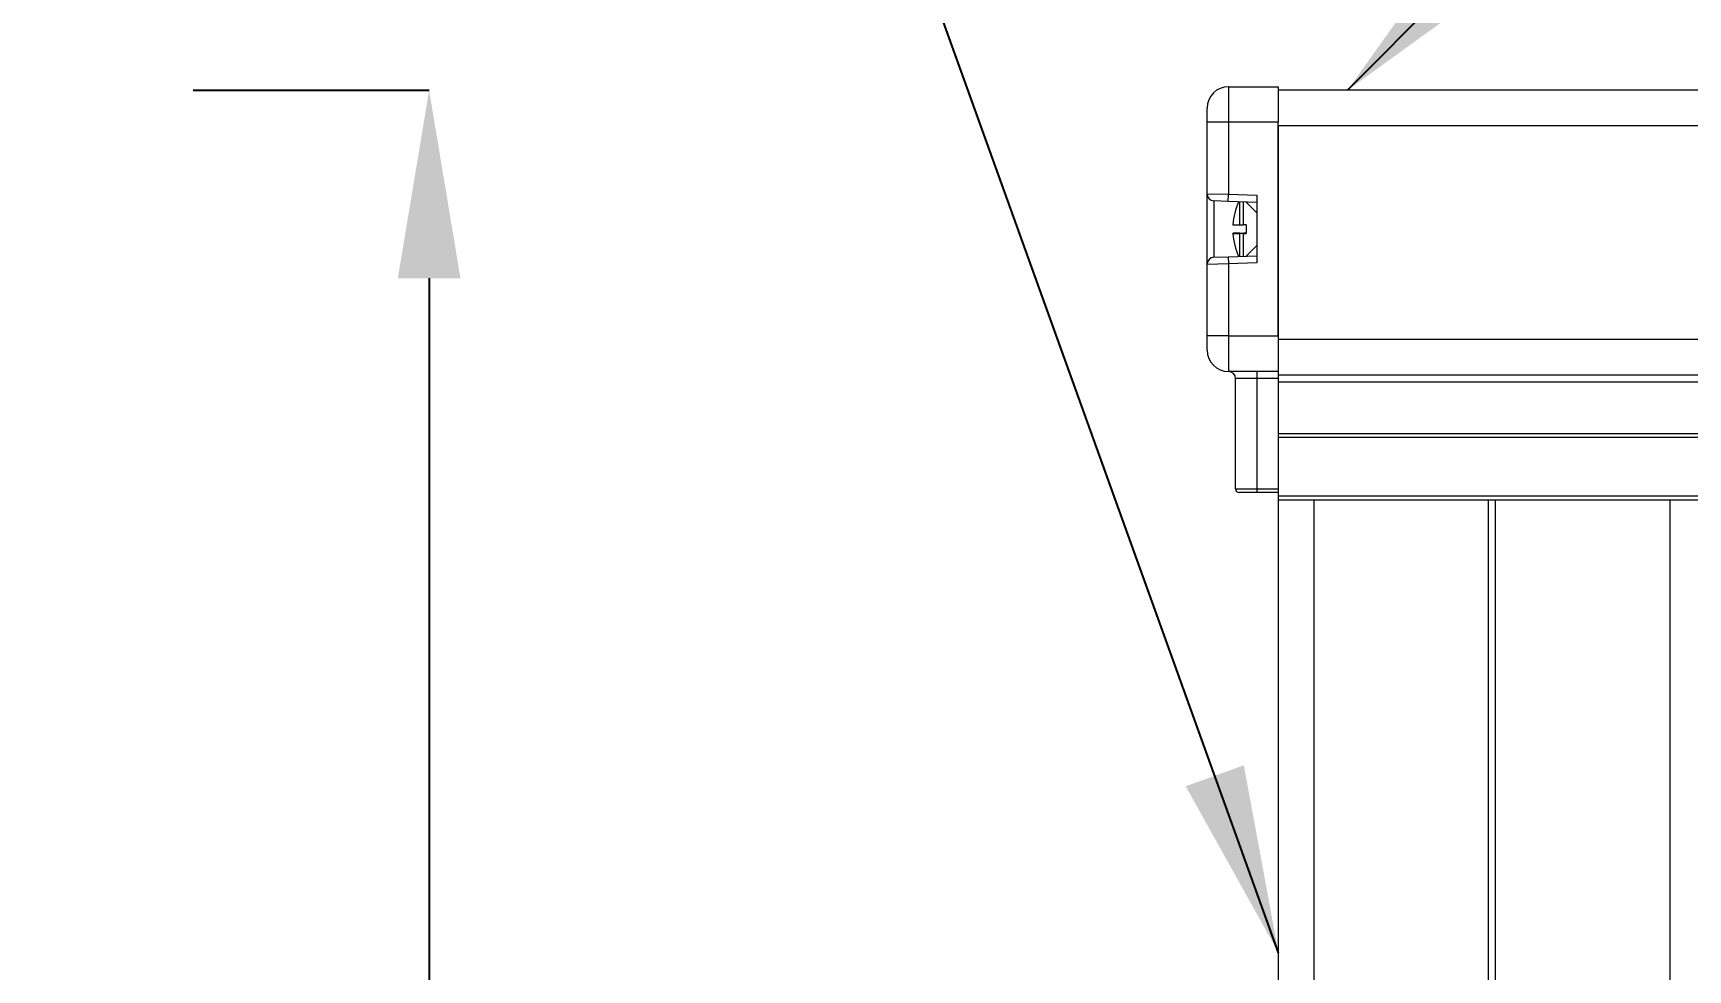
# Model space of a CAD drawing. Header units: inches. Extents: x 0.03 to 2.74, y 0.01 to 1.91.
# Drawn here: x 0.5766 to 0.6719, y 1.2582 to 1.3121 of the extents above; entities that cross this region are included whole.
import ezdxf

# ---------------------------------------------------------------- set-up
doc = ezdxf.new("R2010")
doc.units = ezdxf.units.IN
doc.header["$MEASUREMENT"] = 0
doc.header["$PDSIZE"] = -1
doc.layers.add('SLD-0_0', color=7, linetype='Continuous')
doc.styles.add('SLDTEXTSTYLE0', font='TXT', dxfattribs={"width": 0.75})
doc.dimstyles.new('SLDDIMSTYLE1', dxfattribs={"dimtxt": 0.18, "dimasz": 0.01083333333333333, "dimexe": 0, "dimexo": 0.0625, "dimgap": 0, "dimtad": 0, "dimtih": 1, "dimtoh": 1, "dimdec": 0, "dimrnd": 1e-09, "dimzin": 0, "dimdsep": 46, "dimtxsty": 'Standard', "dimsah": 1, "dimcen": 0.09, "dimadec": 0, "dimazin": 0, "dimtfac": 0.01083333333333333, "dimtdec": 0, "dimtofl": 0, "dimtmove": 0, "dimatfit": 3, "dimfxl": 1, "dimfrac": 2, "dimtolj": 1, "dimtzin": 0, "dimarcsym": 0})
doc.dimstyles.new('SLDDIMSTYLE5', dxfattribs={"dimtxt": 0.01148293963254593, "dimasz": 0.01083333333333333, "dimexe": 0, "dimexo": 0.0625, "dimgap": 0.002870734908136483, "dimtad": 1, "dimdec": 1, "dimlfac": 8, "dimrnd": 1e-09, "dimzin": 12, "dimdsep": 46, "dimlunit": 5, "dimtxsty": 'SLDTEXTSTYLE0', "dimsah": 1, "dimcen": 0.09, "dimadec": 0, "dimazin": 3, "dimtfac": 1, "dimtdec": 1, "dimtofl": 0, "dimtmove": 0, "dimatfit": 3, "dimfxl": 1, "dimfrac": 2, "dimtolj": 1, "dimtzin": 12, "dimarcsym": 0})

# ---------------------------------------------------------------- blocks, each defined once
blk = doc.blocks.new('*D94')
at = {"color": 0, "linetype": 'ByBlock', "lineweight": -2}
for p, q in [((0.5857963575481155, 1.308831367018655), (0.5993876693678551, 1.308831367018655)), ((0.5993876693678551, 1.297998033685322), (0.5993876693678551, 0.9178028237115694)), ((0.5765780176604842, 0.906969490378236), (0.5993876693678551, 0.906969490378236))]:
    blk.add_line(p, q, dxfattribs=at)
at = {"color": 0, "linetype": 'ByBlock'}
for points in [[(0.5993876693678551, 1.308831367018655), (0.5975821138122992, 1.297998033685322), (0.6011932249234111, 1.297998033685322)], [(0.5993876693678551, 0.906969490378236), (0.5975821138122992, 0.9178028237115694), (0.6011932249234111, 0.9178028237115694)]]:
    blk.add_solid(points, dxfattribs=at)
at = {"layer": 'DEFPOINTS', "color": 0, "linetype": 'ByBlock'}
for p in [(0.6482963575481155, 1.308831367018655), (0.6390780176604842, 0.906969490378236)]:
    blk.add_point(p, dxfattribs=at)
at = {"color": 0, "linetype": 'ByBlock', "insert": (0.5907754646434457, 1.107900428698446), "char_height": 0.01148293963254593, "attachment_point": 5, "rotation": 90.0000000000002, "style": 'SLDTEXTSTYLE0'}
blk.add_mtext('3', dxfattribs=at)

msp = doc.modelspace()

# ---------------------------------------------------------------- linework, layer by layer
at = {"linetype": 'Continuous', "lineweight": 15}
for p, q in [((0.6454256226399792, 1.309036419512094), (0.6454256226399792, 1.30698589457771)), ((0.6454256226399792, 1.309036419512094), (0.6482963575481154, 1.309036419512094)), ((0.6482963575481154, 1.309036419512094), (0.6482963575481157, 1.30698589457771)), ((1.297902656760714, 1.308831367018655), (0.6482963575481154, 1.308831367018655)), ((0.6441953076793492, 1.30698589457771), (0.6441953076793492, 1.307806104551464)), ((0.6454256226399792, 1.30698589457771), (0.6441953076793492, 1.30698589457771)), ((0.6441953076793492, 1.302868495529666), (0.6441953076793492, 1.30698589457771)), ((0.6454256226399792, 1.30698589457771), (0.6454256226399792, 1.302839853166238)), ((0.6482963575481157, 1.30698589457771), (0.6454256226399792, 1.30698589457771)), ((0.6482963575481157, 1.294682744971411), (0.6482963575481157, 1.30698589457771)), ((1.297902656760714, 1.306780842084272), (0.6482963575481154, 1.306780842084272)), ((0.6482963575481154, 1.306780842084272), (0.6482963575481154, 1.294477692477973)), ((0.6441953076793492, 1.302868495529666), (0.6454256226399792, 1.302839853166238)), ((0.6441953076793492, 1.298800144019455), (0.6441953076793492, 1.302868495529666)), ((0.6454113101823419, 1.302429998004238), (0.6445911002085887, 1.302458640367667)), ((0.6445911002085887, 1.302458640367667), (0.6445911002085887, 1.299209999181454)), ((0.6454113101823419, 1.302429998004239), (0.6454256226399792, 1.302839853166238)), ((0.6470660425874857, 1.302372213475348), (0.6454113101823419, 1.302429998004239)), ((0.6454256226399792, 1.302839853166238), (0.6470660425874857, 1.302782568439381)), ((0.6460788760925765, 1.301074490427354), (0.6460788760925767, 1.302406686088967)), ((0.6462839285860149, 1.301074490427354), (0.6462839285860149, 1.30239952549811)), ((0.6470660425874858, 1.301774646717972), (0.646446853262417, 1.30239383604304)), ((0.6470660425874857, 1.302782568439381), (0.6470660425874856, 1.29888607110974)), ((0.6460788760925765, 1.301074490427354), (0.6462839285860149, 1.301074490427354)), ((0.6464479705807656, 1.301075063780256), (0.6462839285860149, 1.301074490427354)), ((0.6464479705807656, 1.301075063780256), (0.6464479705807656, 1.300582940734145)), ((0.6460788760925767, 1.299261953460154), (0.6460788760925765, 1.300582367381244)), ((0.6462839285860149, 1.300582367381244), (0.6460788760925765, 1.300582367381244)), ((0.6464479705807654, 1.300593575768866), (0.6462839285860148, 1.300594149121767)), ((0.6462839285860149, 1.300582367381244), (0.6464479705807656, 1.300582940734145)), ((0.6462839285860149, 1.299269114051012), (0.6462839285860149, 1.300582367381244)), ((0.6445911002085887, 1.299209999181454), (0.6454113101823419, 1.299238641544883)), ((0.6454113101823419, 1.299238641544883), (0.6470660425874856, 1.299296426073773)), ((0.6454113101823419, 1.299238641544883), (0.6454256226399792, 1.298828786382883)), ((0.6464468532624171, 1.299274803506081), (0.6470660425874858, 1.299893992831149)), ((0.6454256226399792, 1.298828786382883), (0.6441953076793492, 1.298800144019455)), ((0.6441953076793492, 1.294682744971411), (0.6441953076793492, 1.298800144019455)), ((0.6470660425874856, 1.29888607110974), (0.6454256226399792, 1.298828786382883)), ((0.6454256226399792, 1.298828786382883), (0.6454256226399792, 1.294682744971411)), ((0.6454256226399792, 1.294682744971411), (0.6441953076793492, 1.294682744971411)), ((0.6441953076793492, 1.293862534997658), (0.6441953076793492, 1.294682744971411)), ((0.6454256226399792, 1.294682744971411), (0.6482963575481157, 1.294682744971411)), ((0.6454256226399792, 1.294682744971411), (0.645425622639979, 1.292632220037028)), ((1.297902656760714, 1.294477692477973), (0.6482963575481154, 1.294477692477973)), ((0.6482963575481154, 1.294477692477973), (0.6482963575481154, 1.292427167543589)), ((0.6482963575481157, 1.292632220037028), (0.645425622639979, 1.292632220037028)), ((0.6470660425874857, 1.292632220037028), (0.6470660425874855, 1.292222115050151)), ((1.297902656760714, 1.292427167543589), (0.6482963575481154, 1.292427167543589)), ((0.6482963575481154, 1.292427167543589), (0.6482963575481154, 1.292017062556713)), ((0.6470660425874855, 1.292222115050151), (0.6458357276268557, 1.292222115050151)), ((0.6458357276268557, 1.285865487753563), (0.6458357276268557, 1.292222115050151)), ((0.6482963575481155, 1.292222115050151), (0.6470660425874855, 1.292222115050151)), ((0.6470660425874855, 1.292222115050151), (0.6470660425874856, 1.285865487753563)), ((0.6482963575481155, 1.292017062556713), (0.6482963575481154, 1.285865487753563)), ((1.297902656760714, 1.292017062556713), (0.6482963575481154, 1.292017062556713)), ((0.6482963575481154, 1.292017062556713), (0.6482963575481154, 1.289043801401857)), ((1.297902656760714, 1.289043801401857), (0.6482963575481154, 1.289043801401857)), ((1.297902656760714, 1.288838748908419), (0.6482963575481154, 1.288838748908419)), ((0.6482963575481154, 1.288838748908419), (0.6482963575481154, 1.285455382766687)), ((0.6458357276268557, 1.285865487753563), (0.6470660425874856, 1.285865487753563)), ((0.6470660425874856, 1.285865487753563), (0.6482963575481154, 1.285865487753563)), ((0.6470660425874856, 1.285865487753563), (0.6470660425874857, 1.285660435260125)), ((0.6470660425874857, 1.285660435260125), (0.646040780120294, 1.285660435260125)), ((0.6482963575481157, 1.285660435260125), (0.6470660425874857, 1.285660435260125)), ((1.297902656760714, 1.285455382766687), (0.6482963575481154, 1.285455382766687)), ((0.6482963575481154, 1.285455382766687), (0.6482963575481154, 1.285250330273248)), ((0.6482963575481154, 1.285250330273248), (1.297902656760714, 1.285250330273248)), ((0.648305379865208, 0.910250330273249), (0.6483053798652085, 1.285250330273249)), ((0.6503559047995914, 0.910250330273249), (0.6503559047995917, 1.285250330273249)), ((0.660403476978069, 0.910250330273249), (0.6604034769780694, 1.285250330273249)), ((0.6608135819649456, 0.910250330273249), (0.6608135819649461, 1.285250330273249)), ((0.6708611541434235, 0.910250330273249), (0.6708611541434237, 1.285250330273249))]:
    msp.add_line(p, q, dxfattribs=at)
at = {"linetype": 'Continuous', "lineweight": 15, "flags": 128}
msp.add_lwpolyline([(0.6460788760925766, 1.300594149121767), (0.6459047066771947, 1.30059274691261), (0.6457786051858546, 1.300591284540037), (0.6457022618099537, 1.300589781604844), (0.6456766998119117, 1.300588258251505), (0.6457022618099537, 1.300586734898167), (0.6457786051858546, 1.300585231962974), (0.6459047066771945, 1.300583769590401), (0.6460788760925765, 1.300582367381244)], dxfattribs=at)
at = {"linetype": 'Continuous', "lineweight": 15}
for centre, radius, start, end in [((0.6454256226399792, 1.307806104551464), 0.001230314960630086, 90, 179.9999999999955), ((0.6446054126662257, 1.302868495529666), 0.0004101049868766523, 179.9999999999748, 268.0000000000184), ((0.6494909495833902, 1.300834319774561), 0.003822178477690303, 155.6679216918733, 176.3088558013183), ((0.6459825428603008, 1.308225601536762), 0.00715175993659835, 267.5490150371382, 270.7717896861165), ((0.6494909495833902, 1.300834319774561), 0.003822178477690323, 183.6911441986925, 204.3320783081313), ((0.6446054126662257, 1.298800144019455), 0.0004101049868765472, 91.99999999999908, 180), ((0.6454256226399792, 1.293862534997658), 0.001230314960629975, 179.9999999999974, 269.9999999999956), ((0.6454256226399792, 1.292222115050151), 0.0004101049868767692, 1.085765034939536e-10, 90), ((0.646040780120294, 1.285865487753563), 0.0002050524934382736, 179.999999999938, 270.0000000000008)]:
    msp.add_arc(centre, radius, start, end, dxfattribs=at)

# ---------------------------------------------------------------- dimensions: what is measured, and where the dimension line sits
at = {"layer": 'SLD-0_0'}
dim = msp.add_linear_dim(base=(0.5993876693678551, 0.906969490378236), p1=(0.6482963575481155, 1.308831367018655), p2=(0.6390780176604842, 0.906969490378236), angle=90.0000000000002, dimstyle='SLDDIMSTYLE5', dxfattribs=at)
dim.commit()
dim.dimension.update_dxf_attribs({"geometry": '*D94', "text_midpoint": (0.5907754646434457, 1.107900428698446)})

# ---------------------------------------------------------------- leaders
for points in [[(0.6483053798652085, 1.259155718864275), (0.6020077178165861, 1.387745091394825)], [(0.652279277189456, 1.308831367018655), (0.6919368516748539, 1.348748465973003)]]:
    msp.add_leader(points, dimstyle='SLDDIMSTYLE1', override={"dimscale": 1, "dimgap": 0, "dimtad": 0, "dimclrd": 0}, dxfattribs=at)

doc.saveas('drawing.dxf')
